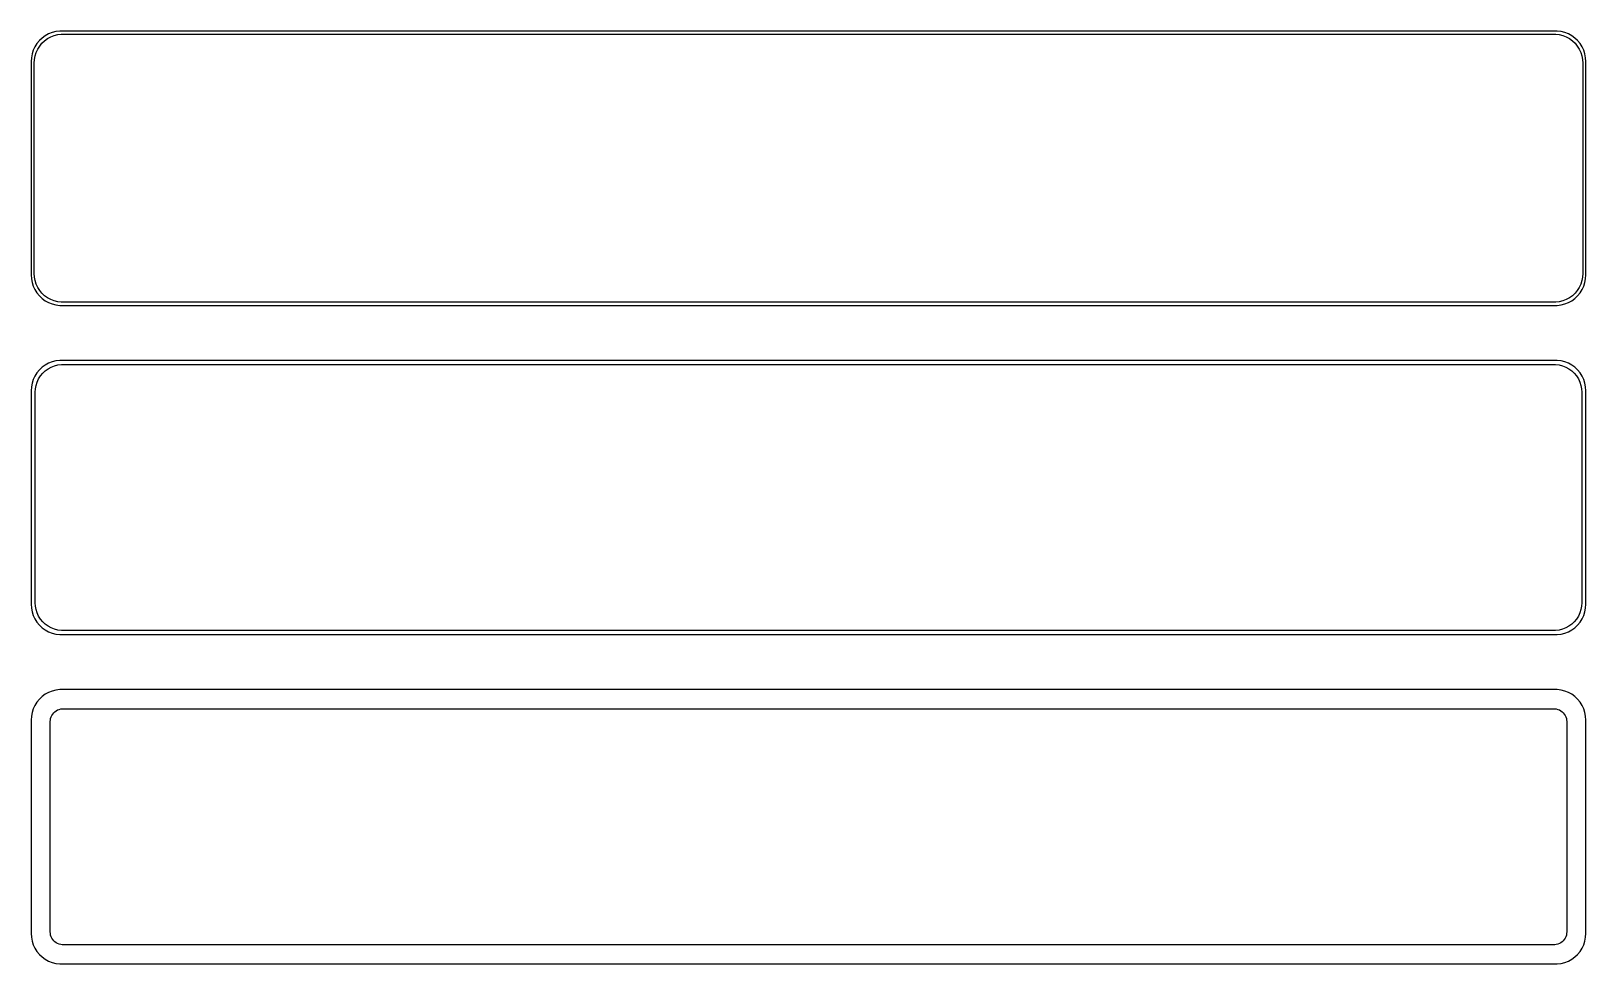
# Model space of a CAD drawing. Header units: metres. Extents: x -128 to 128, y 140 to 292.
import ezdxf

# ---------------------------------------------------------------- set-up
doc = ezdxf.new("R2010")
doc.units = ezdxf.units.M

msp = doc.modelspace()

# ---------------------------------------------------------------- linework, layer by layer
for p, q in [((-126.145, 290.923), (-126.545, 290.439)), ((-125.687, 291.353), (-126.145, 290.923)), ((-125.713, 290.502), (-125.278, 290.91)), ((-125.179, 291.722), (-125.687, 291.353)), ((-125.278, 290.91), (-124.795, 291.261)), ((-124.629, 292.024), (-125.179, 291.722)), ((-124.795, 291.261), (-124.272, 291.548)), ((-124.045, 292.255), (-124.629, 292.024)), ((-124.272, 291.548), (-123.718, 291.768)), ((-123.437, 292.411), (-124.045, 292.255)), ((-123.718, 291.768), (-123.14, 291.916)), ((-122.814, 292.49), (-123.437, 292.411)), ((-123.14, 291.916), (-122.548, 291.991)), ((122.814, 292.49), (-122.814, 292.49)), ((-122.548, 291.991), (122.548, 291.991)), ((122.548, 291.991), (123.14, 291.916)), ((123.437, 292.411), (122.814, 292.49)), ((123.14, 291.916), (123.718, 291.768)), ((124.045, 292.255), (123.437, 292.411)), ((123.718, 291.768), (124.272, 291.548)), ((124.629, 292.024), (124.045, 292.255)), ((124.272, 291.548), (124.795, 291.261)), ((125.179, 291.722), (124.629, 292.024)), ((124.795, 291.261), (125.278, 290.91)), ((125.687, 291.353), (125.179, 291.722)), ((125.278, 290.91), (125.713, 290.502)), ((126.145, 290.923), (125.687, 291.353)), ((126.545, 290.439), (126.145, 290.923)), ((-127.343, 288.743), (-127.461, 288.127)), ((-127.149, 289.341), (-127.343, 288.743)), ((-126.882, 289.909), (-127.149, 289.341)), ((-126.963, 287.845), (-126.851, 288.431)), ((-126.545, 290.439), (-126.882, 289.909)), ((-126.851, 288.431), (-126.666, 288.999)), ((-126.666, 288.999), (-126.412, 289.538)), ((-126.412, 289.538), (-126.093, 290.042)), ((-126.093, 290.042), (-125.713, 290.502)), ((125.713, 290.502), (126.093, 290.042)), ((126.093, 290.042), (126.412, 289.538)), ((126.412, 289.538), (126.666, 288.999)), ((126.882, 289.909), (126.545, 290.439)), ((126.666, 288.999), (126.851, 288.431)), ((126.851, 288.431), (126.963, 287.845)), ((127.149, 289.341), (126.882, 289.909)), ((127.343, 288.743), (127.149, 289.341)), ((127.461, 288.127), (127.343, 288.743)), ((-127.461, 288.127), (-127.5, 287.5)), ((-127.5, 287.5), (-127.5, 252.5)), ((-127, 287.25), (-126.963, 287.845)), ((-127, 252.75), (-127, 287.25)), ((126.963, 287.845), (127, 287.25)), ((127, 287.25), (127, 252.75)), ((127.5, 287.5), (127.461, 288.127)), ((127.5, 252.5), (127.5, 287.5)), ((-127.5, 252.5), (-127.461, 251.873)), ((-126.963, 252.155), (-127, 252.75)), ((127, 252.75), (126.963, 252.155)), ((127.461, 251.873), (127.5, 252.5)), ((-127.461, 251.873), (-127.343, 251.257)), ((-127.343, 251.257), (-127.149, 250.659)), ((-127.149, 250.659), (-126.882, 250.091)), ((-126.851, 251.569), (-126.963, 252.155)), ((-126.882, 250.091), (-126.545, 249.561)), ((-126.666, 251.001), (-126.851, 251.569)), ((-126.412, 250.462), (-126.666, 251.001)), ((-126.093, 249.958), (-126.412, 250.462)), ((-125.713, 249.498), (-126.093, 249.958)), ((126.093, 249.958), (125.713, 249.498)), ((126.412, 250.462), (126.093, 249.958)), ((126.666, 251.001), (126.412, 250.462)), ((126.545, 249.561), (126.882, 250.091)), ((126.851, 251.569), (126.666, 251.001)), ((126.963, 252.155), (126.851, 251.569)), ((126.882, 250.091), (127.149, 250.659)), ((127.149, 250.659), (127.343, 251.257)), ((127.343, 251.257), (127.461, 251.873)), ((-126.545, 249.561), (-126.145, 249.077)), ((-126.145, 249.077), (-125.687, 248.647)), ((-125.278, 249.09), (-125.713, 249.498)), ((-125.687, 248.647), (-125.179, 248.278)), ((-124.795, 248.739), (-125.278, 249.09)), ((-125.179, 248.278), (-124.629, 247.976)), ((-124.272, 248.452), (-124.795, 248.739)), ((-124.629, 247.976), (-124.045, 247.745)), ((-123.718, 248.232), (-124.272, 248.452)), ((-124.045, 247.745), (-123.437, 247.589)), ((-123.14, 248.084), (-123.718, 248.232)), ((-123.437, 247.589), (-122.814, 247.51)), ((-122.548, 248.009), (-123.14, 248.084)), ((-122.814, 247.51), (122.814, 247.51)), ((122.548, 248.009), (-122.548, 248.009)), ((123.14, 248.084), (122.548, 248.009)), ((122.814, 247.51), (123.437, 247.589)), ((123.718, 248.232), (123.14, 248.084)), ((123.437, 247.589), (124.045, 247.745)), ((124.272, 248.452), (123.718, 248.232)), ((124.045, 247.745), (124.629, 247.976)), ((124.795, 248.739), (124.272, 248.452)), ((124.629, 247.976), (125.179, 248.278)), ((125.278, 249.09), (124.795, 248.739)), ((125.179, 248.278), (125.687, 248.647)), ((125.713, 249.498), (125.278, 249.09)), ((125.687, 248.647), (126.145, 249.077)), ((126.145, 249.077), (126.545, 249.561)), ((-125.687, 237.353), (-126.145, 236.923)), ((-125.179, 237.722), (-125.687, 237.353)), ((-124.629, 238.024), (-125.179, 237.722)), ((-124.703, 237.116), (-124.199, 237.393)), ((-124.045, 238.255), (-124.629, 238.024)), ((-124.199, 237.393), (-123.665, 237.604)), ((-123.437, 238.411), (-124.045, 238.255)), ((-123.665, 237.604), (-123.108, 237.747)), ((-122.814, 238.49), (-123.437, 238.411)), ((-123.108, 237.747), (-122.537, 237.819)), ((122.814, 238.49), (-122.814, 238.49)), ((-122.537, 237.819), (122.537, 237.819)), ((122.537, 237.819), (123.108, 237.747)), ((123.437, 238.411), (122.814, 238.49)), ((123.108, 237.747), (123.665, 237.604)), ((124.045, 238.255), (123.437, 238.411)), ((123.665, 237.604), (124.199, 237.393)), ((124.629, 238.024), (124.045, 238.255)), ((124.199, 237.393), (124.703, 237.116)), ((125.179, 237.722), (124.629, 238.024)), ((125.687, 237.353), (125.179, 237.722)), ((126.145, 236.923), (125.687, 237.353)), ((-127.343, 234.743), (-127.461, 234.127)), ((-127.149, 235.341), (-127.343, 234.743)), ((-126.882, 235.909), (-127.149, 235.341)), ((-126.545, 236.439), (-126.882, 235.909)), ((-126.685, 234.389), (-126.507, 234.935)), ((-126.145, 236.923), (-126.545, 236.439)), ((-126.507, 234.935), (-126.262, 235.456)), ((-126.262, 235.456), (-125.954, 235.941)), ((-125.954, 235.941), (-125.588, 236.384)), ((-125.588, 236.384), (-125.168, 236.778)), ((-125.168, 236.778), (-124.703, 237.116)), ((124.703, 237.116), (125.168, 236.778)), ((125.168, 236.778), (125.588, 236.384)), ((125.588, 236.384), (125.954, 235.941)), ((125.954, 235.941), (126.262, 235.456)), ((126.545, 236.439), (126.145, 236.923)), ((126.262, 235.456), (126.507, 234.935)), ((126.507, 234.935), (126.685, 234.389)), ((126.882, 235.909), (126.545, 236.439)), ((127.149, 235.341), (126.882, 235.909)), ((127.343, 234.743), (127.149, 235.341)), ((127.461, 234.127), (127.343, 234.743)), ((-127.461, 234.127), (-127.5, 233.5)), ((-127.5, 233.5), (-127.5, 198.5)), ((-126.828, 233.25), (-126.792, 233.824)), ((-126.828, 198.75), (-126.828, 233.25)), ((-126.792, 233.824), (-126.685, 234.389)), ((126.685, 234.389), (126.792, 233.824)), ((126.792, 233.824), (126.828, 233.25)), ((126.828, 233.25), (126.828, 198.75)), ((127.5, 233.5), (127.461, 234.127)), ((127.5, 198.5), (127.5, 233.5)), ((-127.5, 198.5), (-127.461, 197.873)), ((-127.461, 197.873), (-127.343, 197.257)), ((-127.343, 197.257), (-127.149, 196.659)), ((-127.149, 196.659), (-126.882, 196.091)), ((-126.792, 198.176), (-126.828, 198.75)), ((-126.685, 197.611), (-126.792, 198.176)), ((-126.507, 197.065), (-126.685, 197.611)), ((-126.262, 196.544), (-126.507, 197.065)), ((-125.954, 196.059), (-126.262, 196.544)), ((126.262, 196.544), (125.954, 196.059)), ((126.507, 197.065), (126.262, 196.544)), ((126.685, 197.611), (126.507, 197.065)), ((126.792, 198.176), (126.685, 197.611)), ((126.828, 198.75), (126.792, 198.176)), ((126.882, 196.091), (127.149, 196.659)), ((127.149, 196.659), (127.343, 197.257)), ((127.343, 197.257), (127.461, 197.873)), ((127.461, 197.873), (127.5, 198.5)), ((-126.882, 196.091), (-126.545, 195.561)), ((-126.545, 195.561), (-126.145, 195.077)), ((-126.145, 195.077), (-125.687, 194.647)), ((-125.588, 195.616), (-125.954, 196.059)), ((-125.687, 194.647), (-125.179, 194.278)), ((-125.168, 195.222), (-125.588, 195.616)), ((-125.179, 194.278), (-124.629, 193.976)), ((-124.703, 194.884), (-125.168, 195.222)), ((-124.199, 194.607), (-124.703, 194.884)), ((-124.629, 193.976), (-124.045, 193.745)), ((-123.665, 194.396), (-124.199, 194.607)), ((-123.108, 194.253), (-123.665, 194.396)), ((-122.537, 194.181), (-123.108, 194.253)), ((122.537, 194.181), (-122.537, 194.181)), ((123.108, 194.253), (122.537, 194.181)), ((123.665, 194.396), (123.108, 194.253)), ((124.199, 194.607), (123.665, 194.396)), ((124.045, 193.745), (124.629, 193.976)), ((124.703, 194.884), (124.199, 194.607)), ((124.629, 193.976), (125.179, 194.278)), ((125.168, 195.222), (124.703, 194.884)), ((125.588, 195.616), (125.168, 195.222)), ((125.179, 194.278), (125.687, 194.647)), ((125.954, 196.059), (125.588, 195.616)), ((125.687, 194.647), (126.145, 195.077)), ((126.145, 195.077), (126.545, 195.561)), ((126.545, 195.561), (126.882, 196.091)), ((-124.045, 193.745), (-123.437, 193.589)), ((-123.437, 193.589), (-122.814, 193.51)), ((-122.814, 193.51), (122.814, 193.51)), ((122.814, 193.51), (123.437, 193.589)), ((123.437, 193.589), (124.045, 193.745)), ((-125.179, 183.722), (-125.687, 183.353)), ((-124.629, 184.024), (-125.179, 183.722)), ((-124.045, 184.255), (-124.629, 184.024)), ((-123.437, 184.411), (-124.045, 184.255)), ((-122.814, 184.49), (-123.437, 184.411)), ((122.814, 184.49), (-122.814, 184.49)), ((123.437, 184.411), (122.814, 184.49)), ((124.045, 184.255), (123.437, 184.411)), ((124.629, 184.024), (124.045, 184.255)), ((125.179, 183.722), (124.629, 184.024)), ((125.687, 183.353), (125.179, 183.722)), ((-127.149, 181.341), (-127.343, 180.743)), ((-126.882, 181.909), (-127.149, 181.341)), ((-126.545, 182.439), (-126.882, 181.909)), ((-126.145, 182.923), (-126.545, 182.439)), ((-125.687, 183.353), (-126.145, 182.923)), ((-123.38, 181.031), (-123.148, 181.159)), ((-123.148, 181.159), (-122.902, 181.256)), ((-122.902, 181.256), (-122.645, 181.322)), ((-122.645, 181.322), (-122.382, 181.355)), ((-122.382, 181.355), (122.382, 181.355)), ((122.382, 181.355), (122.645, 181.322)), ((122.645, 181.322), (122.902, 181.256)), ((122.902, 181.256), (123.148, 181.159)), ((123.148, 181.159), (123.38, 181.031)), ((126.145, 182.923), (125.687, 183.353)), ((126.545, 182.439), (126.145, 182.923)), ((126.882, 181.909), (126.545, 182.439)), ((127.149, 181.341), (126.882, 181.909)), ((127.343, 180.743), (127.149, 181.341)), ((-127.461, 180.127), (-127.5, 179.5)), ((-127.5, 179.5), (-127.5, 144.5)), ((-127.343, 180.743), (-127.461, 180.127)), ((-124.36, 179.25), (-124.343, 179.514)), ((-124.36, 144.75), (-124.36, 179.25)), ((-124.343, 179.514), (-124.293, 179.775)), ((-124.293, 179.775), (-124.211, 180.027)), ((-124.211, 180.027), (-124.099, 180.266)), ((-124.099, 180.266), (-123.957, 180.49)), ((-123.957, 180.49), (-123.788, 180.694)), ((-123.788, 180.694), (-123.595, 180.875)), ((-123.595, 180.875), (-123.38, 181.031)), ((123.38, 181.031), (123.595, 180.875)), ((123.595, 180.875), (123.788, 180.694)), ((123.788, 180.694), (123.957, 180.49)), ((123.957, 180.49), (124.099, 180.266)), ((124.099, 180.266), (124.211, 180.027)), ((124.211, 180.027), (124.293, 179.775)), ((124.293, 179.775), (124.343, 179.514)), ((124.343, 179.514), (124.36, 179.25)), ((124.36, 179.25), (124.36, 144.75)), ((127.461, 180.127), (127.343, 180.743)), ((127.5, 179.5), (127.461, 180.127)), ((127.5, 144.5), (127.5, 179.5)), ((-127.5, 144.5), (-127.461, 143.873)), ((-127.461, 143.873), (-127.343, 143.257)), ((-127.343, 143.257), (-127.149, 142.659)), ((-124.343, 144.486), (-124.36, 144.75)), ((-124.293, 144.225), (-124.343, 144.486)), ((-124.211, 143.973), (-124.293, 144.225)), ((-124.099, 143.734), (-124.211, 143.973)), ((-123.957, 143.51), (-124.099, 143.734)), ((-123.788, 143.306), (-123.957, 143.51)), ((-123.595, 143.125), (-123.788, 143.306)), ((-123.38, 142.969), (-123.595, 143.125)), ((-123.148, 142.841), (-123.38, 142.969)), ((-122.902, 142.744), (-123.148, 142.841)), ((123.148, 142.841), (122.902, 142.744)), ((123.38, 142.969), (123.148, 142.841)), ((123.595, 143.125), (123.38, 142.969)), ((123.788, 143.306), (123.595, 143.125)), ((123.957, 143.51), (123.788, 143.306)), ((124.099, 143.734), (123.957, 143.51)), ((124.211, 143.973), (124.099, 143.734)), ((124.293, 144.225), (124.211, 143.973)), ((124.343, 144.486), (124.293, 144.225)), ((124.36, 144.75), (124.343, 144.486)), ((127.149, 142.659), (127.343, 143.257)), ((127.343, 143.257), (127.461, 143.873)), ((127.461, 143.873), (127.5, 144.5)), ((-127.149, 142.659), (-126.882, 142.091)), ((-126.882, 142.091), (-126.545, 141.561)), ((-126.545, 141.561), (-126.145, 141.077)), ((-126.145, 141.077), (-125.687, 140.647)), ((-125.687, 140.647), (-125.179, 140.278)), ((-125.179, 140.278), (-124.629, 139.976)), ((-122.645, 142.678), (-122.902, 142.744)), ((-122.382, 142.645), (-122.645, 142.678)), ((122.382, 142.645), (-122.382, 142.645)), ((122.645, 142.678), (122.382, 142.645)), ((122.902, 142.744), (122.645, 142.678)), ((124.629, 139.976), (125.179, 140.278)), ((125.179, 140.278), (125.687, 140.647)), ((125.687, 140.647), (126.145, 141.077)), ((126.145, 141.077), (126.545, 141.561)), ((126.545, 141.561), (126.882, 142.091)), ((126.882, 142.091), (127.149, 142.659)), ((-124.629, 139.976), (-124.045, 139.745)), ((-124.045, 139.745), (-123.437, 139.589)), ((-123.437, 139.589), (-122.814, 139.51)), ((-122.814, 139.51), (122.814, 139.51)), ((122.814, 139.51), (123.437, 139.589)), ((123.437, 139.589), (124.045, 139.745)), ((124.045, 139.745), (124.629, 139.976))]:
    msp.add_line(p, q)

doc.saveas('drawing.dxf')
